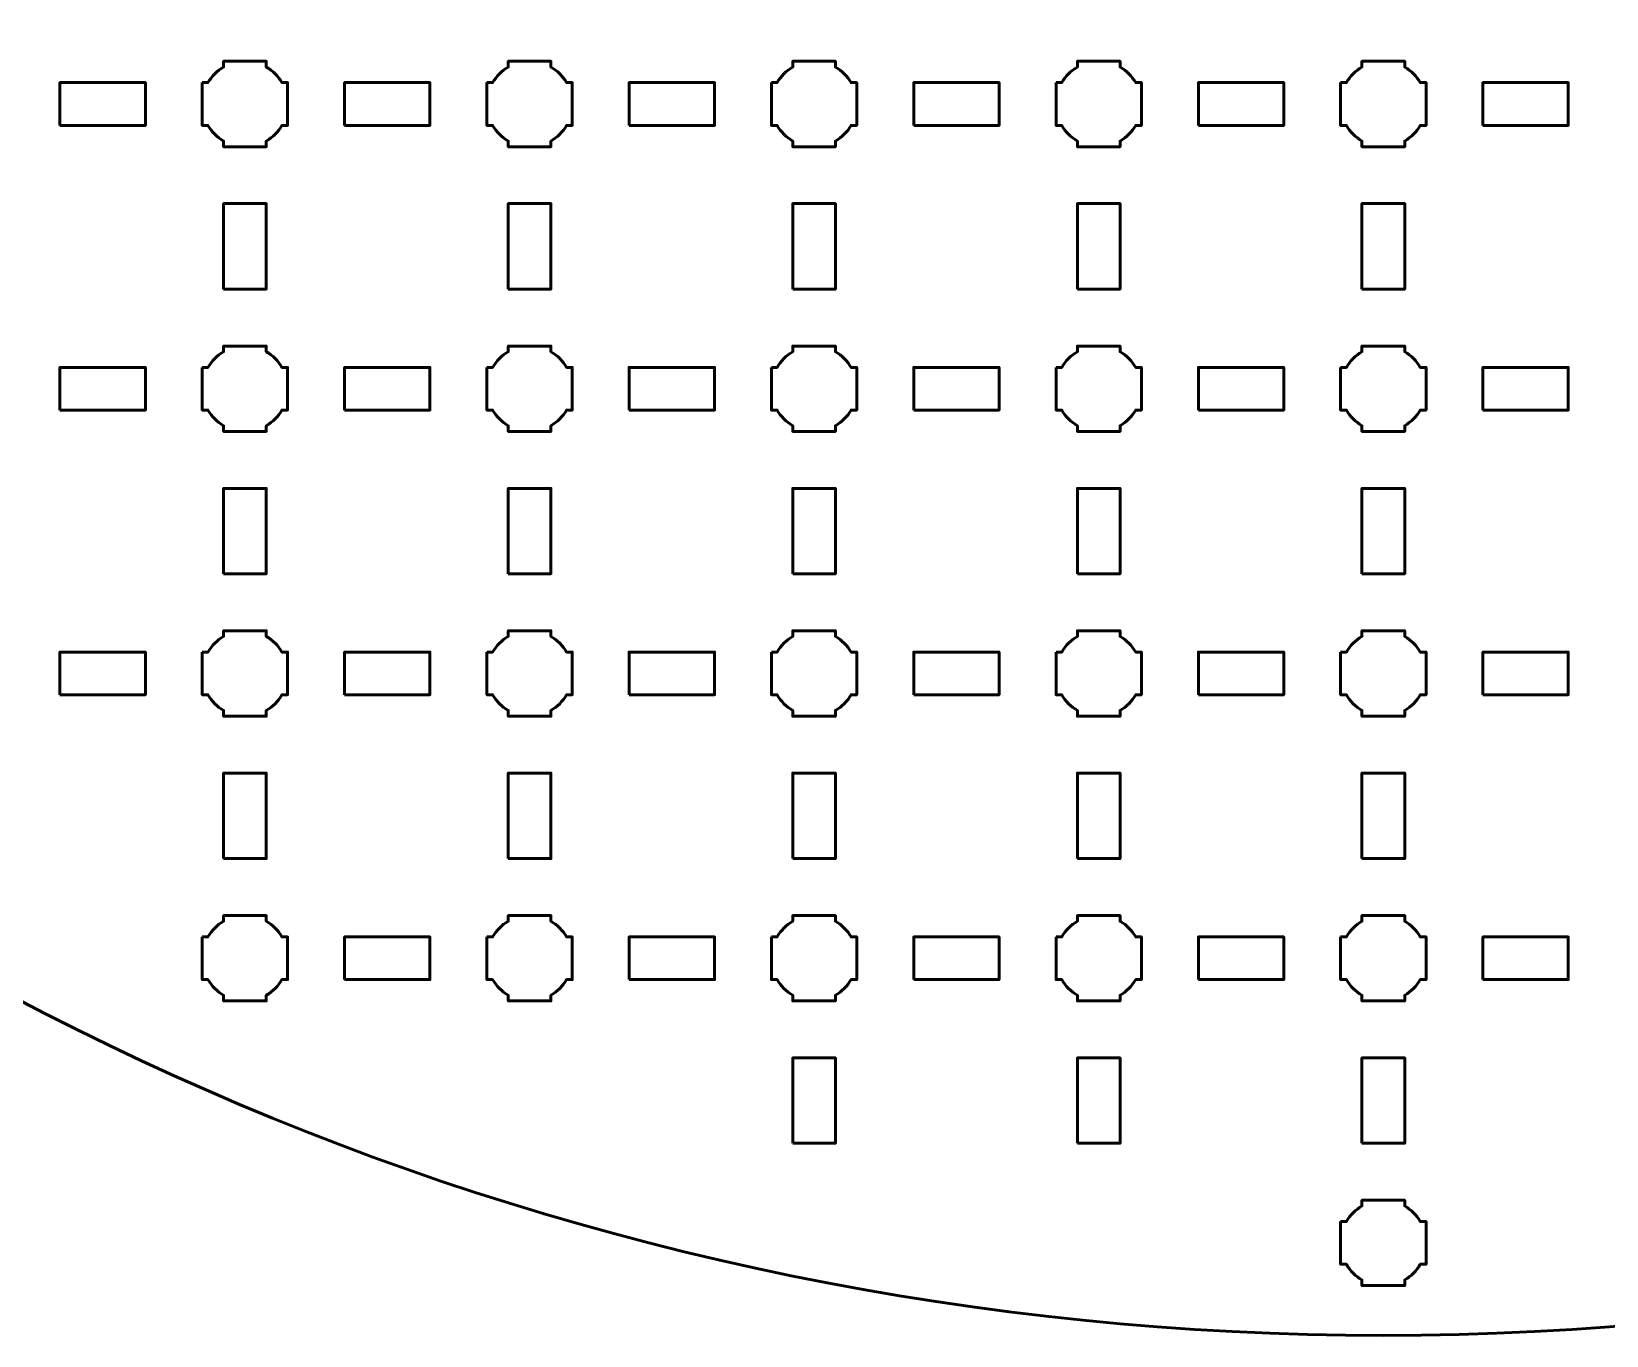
# Model space of a CAD drawing. Header units: centimetres. Extents: x -31.1 to 10.1, y -35.5 to 5.8.
# Drawn here: x -20 to -8.93, y -35.5 to -26.34 of the extents above; entities that cross this region are included whole.
import ezdxf

# ---------------------------------------------------------------- set-up
doc = ezdxf.new("R2010")
doc.units = ezdxf.units.CM
doc.header["$MEASUREMENT"] = 0
doc.layers.add('Layer 1', color=7, linetype='Continuous')

msp = doc.modelspace()

# ---------------------------------------------------------------- linework, layer by layer
at = {"layer": 'Layer 1', "lineweight": 53}
for points in [[(-19.8, -27), (-19.2, -27), (-19.2, -26.7), (-19.8, -26.7), (-19.8, -27)], [(-17.8, -27), (-17.2, -27), (-17.2, -26.7), (-17.8, -26.7), (-17.8, -27)], [(-15.8, -27), (-15.2, -27), (-15.2, -26.7), (-15.8, -26.7), (-15.8, -27)], [(-13.8, -27), (-13.2, -27), (-13.2, -26.7), (-13.8, -26.7), (-13.8, -27)], [(-11.8, -27), (-11.2, -27), (-11.2, -26.7), (-11.8, -26.7), (-11.8, -27)], [(-9.8, -27), (-9.2, -27), (-9.2, -26.7), (-9.8, -26.7), (-9.8, -27)], [(-18.65, -28.15), (-18.35, -28.15), (-18.35, -27.55), (-18.65, -27.55), (-18.65, -28.15)], [(-16.65, -28.15), (-16.35, -28.15), (-16.35, -27.55), (-16.65, -27.55), (-16.65, -28.15)], [(-14.65, -28.15), (-14.35, -28.15), (-14.35, -27.55), (-14.65, -27.55), (-14.65, -28.15)], [(-12.65, -28.15), (-12.35, -28.15), (-12.35, -27.55), (-12.65, -27.55), (-12.65, -28.15)], [(-10.65, -28.15), (-10.35, -28.15), (-10.35, -27.55), (-10.65, -27.55), (-10.65, -28.15)], [(-19.8, -29), (-19.2, -29), (-19.2, -28.7), (-19.8, -28.7), (-19.8, -29)], [(-17.8, -29), (-17.2, -29), (-17.2, -28.7), (-17.8, -28.7), (-17.8, -29)], [(-15.8, -29), (-15.2, -29), (-15.2, -28.7), (-15.8, -28.7), (-15.8, -29)], [(-13.8, -29), (-13.2, -29), (-13.2, -28.7), (-13.8, -28.7), (-13.8, -29)], [(-11.8, -29), (-11.2, -29), (-11.2, -28.7), (-11.8, -28.7), (-11.8, -29)], [(-9.8, -29), (-9.2, -29), (-9.2, -28.7), (-9.8, -28.7), (-9.8, -29)], [(-18.65, -30.15), (-18.35, -30.15), (-18.35, -29.55), (-18.65, -29.55), (-18.65, -30.15)], [(-16.65, -30.15), (-16.35, -30.15), (-16.35, -29.55), (-16.65, -29.55), (-16.65, -30.15)], [(-14.65, -30.15), (-14.35, -30.15), (-14.35, -29.55), (-14.65, -29.55), (-14.65, -30.15)], [(-12.65, -30.15), (-12.35, -30.15), (-12.35, -29.55), (-12.65, -29.55), (-12.65, -30.15)], [(-10.65, -30.15), (-10.35, -30.15), (-10.35, -29.55), (-10.65, -29.55), (-10.65, -30.15)], [(-19.8, -31), (-19.2, -31), (-19.2, -30.7), (-19.8, -30.7), (-19.8, -31)], [(-17.8, -31), (-17.2, -31), (-17.2, -30.7), (-17.8, -30.7), (-17.8, -31)], [(-15.8, -31), (-15.2, -31), (-15.2, -30.7), (-15.8, -30.7), (-15.8, -31)], [(-13.8, -31), (-13.2, -31), (-13.2, -30.7), (-13.8, -30.7), (-13.8, -31)], [(-11.8, -31), (-11.2, -31), (-11.2, -30.7), (-11.8, -30.7), (-11.8, -31)], [(-9.8, -31), (-9.2, -31), (-9.2, -30.7), (-9.8, -30.7), (-9.8, -31)], [(-18.65, -32.15), (-18.35, -32.15), (-18.35, -31.55), (-18.65, -31.55), (-18.65, -32.15)], [(-16.65, -32.15), (-16.35, -32.15), (-16.35, -31.55), (-16.65, -31.55), (-16.65, -32.15)], [(-14.65, -32.15), (-14.35, -32.15), (-14.35, -31.55), (-14.65, -31.55), (-14.65, -32.15)], [(-12.65, -32.15), (-12.35, -32.15), (-12.35, -31.55), (-12.65, -31.55), (-12.65, -32.15)], [(-10.65, -32.15), (-10.35, -32.15), (-10.35, -31.55), (-10.65, -31.55), (-10.65, -32.15)], [(-17.8, -33), (-17.2, -33), (-17.2, -32.7), (-17.8, -32.7), (-17.8, -33)], [(-15.8, -33), (-15.2, -33), (-15.2, -32.7), (-15.8, -32.7), (-15.8, -33)], [(-13.8, -33), (-13.2, -33), (-13.2, -32.7), (-13.8, -32.7), (-13.8, -33)], [(-11.8, -33), (-11.2, -33), (-11.2, -32.7), (-11.8, -32.7), (-11.8, -33)], [(-9.8, -33), (-9.2, -33), (-9.2, -32.7), (-9.8, -32.7), (-9.8, -33)], [(-14.65, -34.15), (-14.35, -34.15), (-14.35, -33.55), (-14.65, -33.55), (-14.65, -34.15)], [(-12.65, -34.15), (-12.35, -34.15), (-12.35, -33.55), (-12.65, -33.55), (-12.65, -34.15)], [(-10.65, -34.15), (-10.35, -34.15), (-10.35, -33.55), (-10.65, -33.55), (-10.65, -34.15)]]:
    msp.add_lwpolyline(points, close=True, dxfattribs=at)
at = {"layer": 'Layer 1', "color": 250, "lineweight": 53}
msp.add_ellipse((-10.5, -14.85), major_axis=(0, 20.65), ratio=1, dxfattribs=at)
at = {"layer": 'Layer 1', "lineweight": 53}
for points in [[(-18.8, -26.7), (-18.8, -26.7), (-18.75985, -26.7), (-18.75985, -26.7), (-18.75985, -26.7), (-18.7335, -26.65447), (-18.69553, -26.6165), (-18.65, -26.59015), (-18.65, -26.59015), (-18.65, -26.59015), (-18.65, -26.55), (-18.65, -26.55), (-18.65, -26.55), (-18.65, -26.55), (-18.5, -26.55), (-18.5, -26.55), (-18.5, -26.55), (-18.5, -26.55), (-18.35, -26.55), (-18.35, -26.55), (-18.35, -26.55), (-18.35, -26.55), (-18.35, -26.59015), (-18.35, -26.59015), (-18.35, -26.59015), (-18.30447, -26.6165), (-18.2665, -26.65447), (-18.24015, -26.7), (-18.24015, -26.7), (-18.24015, -26.7), (-18.2, -26.7), (-18.2, -26.7), (-18.2, -26.7), (-18.2, -26.7), (-18.2, -26.85), (-18.2, -26.85), (-18.2, -26.85), (-18.2, -26.85), (-18.2, -27), (-18.2, -27), (-18.2, -27), (-18.2, -27), (-18.24015, -27), (-18.24015, -27), (-18.24015, -27), (-18.2665, -27.04553), (-18.30447, -27.0835), (-18.35, -27.10985), (-18.35, -27.10985), (-18.35, -27.10985), (-18.35, -27.15), (-18.35, -27.15), (-18.35, -27.15), (-18.35, -27.15), (-18.5, -27.15), (-18.5, -27.15), (-18.5, -27.15), (-18.5, -27.15), (-18.65, -27.15), (-18.65, -27.15), (-18.65, -27.15), (-18.65, -27.15), (-18.65, -27.10985), (-18.65, -27.10985), (-18.65, -27.10985), (-18.69553, -27.0835), (-18.7335, -27.04553), (-18.75985, -27), (-18.75985, -27), (-18.75985, -27), (-18.8, -27), (-18.8, -27), (-18.8, -27), (-18.8, -27), (-18.8, -26.85), (-18.8, -26.85), (-18.8, -26.85), (-18.8, -26.85), (-18.8, -26.7), (-18.8, -26.7)], [(-16.8, -26.7), (-16.8, -26.7), (-16.75985, -26.7), (-16.75985, -26.7), (-16.75985, -26.7), (-16.7335, -26.65447), (-16.69553, -26.6165), (-16.65, -26.59015), (-16.65, -26.59015), (-16.65, -26.59015), (-16.65, -26.55), (-16.65, -26.55), (-16.65, -26.55), (-16.65, -26.55), (-16.5, -26.55), (-16.5, -26.55), (-16.5, -26.55), (-16.5, -26.55), (-16.35, -26.55), (-16.35, -26.55), (-16.35, -26.55), (-16.35, -26.55), (-16.35, -26.59015), (-16.35, -26.59015), (-16.35, -26.59015), (-16.30447, -26.6165), (-16.2665, -26.65447), (-16.24015, -26.7), (-16.24015, -26.7), (-16.24015, -26.7), (-16.2, -26.7), (-16.2, -26.7), (-16.2, -26.7), (-16.2, -26.7), (-16.2, -26.85), (-16.2, -26.85), (-16.2, -26.85), (-16.2, -26.85), (-16.2, -27), (-16.2, -27), (-16.2, -27), (-16.2, -27), (-16.24015, -27), (-16.24015, -27), (-16.24015, -27), (-16.2665, -27.04553), (-16.30447, -27.0835), (-16.35, -27.10985), (-16.35, -27.10985), (-16.35, -27.10985), (-16.35, -27.15), (-16.35, -27.15), (-16.35, -27.15), (-16.35, -27.15), (-16.5, -27.15), (-16.5, -27.15), (-16.5, -27.15), (-16.5, -27.15), (-16.65, -27.15), (-16.65, -27.15), (-16.65, -27.15), (-16.65, -27.15), (-16.65, -27.10985), (-16.65, -27.10985), (-16.65, -27.10985), (-16.69553, -27.0835), (-16.7335, -27.04553), (-16.75985, -27), (-16.75985, -27), (-16.75985, -27), (-16.8, -27), (-16.8, -27), (-16.8, -27), (-16.8, -27), (-16.8, -26.85), (-16.8, -26.85), (-16.8, -26.85), (-16.8, -26.85), (-16.8, -26.7), (-16.8, -26.7)], [(-14.8, -26.7), (-14.8, -26.7), (-14.75985, -26.7), (-14.75985, -26.7), (-14.75985, -26.7), (-14.7335, -26.65447), (-14.69553, -26.6165), (-14.65, -26.59015), (-14.65, -26.59015), (-14.65, -26.59015), (-14.65, -26.55), (-14.65, -26.55), (-14.65, -26.55), (-14.65, -26.55), (-14.5, -26.55), (-14.5, -26.55), (-14.5, -26.55), (-14.5, -26.55), (-14.35, -26.55), (-14.35, -26.55), (-14.35, -26.55), (-14.35, -26.55), (-14.35, -26.59015), (-14.35, -26.59015), (-14.35, -26.59015), (-14.30447, -26.6165), (-14.2665, -26.65447), (-14.24015, -26.7), (-14.24015, -26.7), (-14.24015, -26.7), (-14.2, -26.7), (-14.2, -26.7), (-14.2, -26.7), (-14.2, -26.7), (-14.2, -26.85), (-14.2, -26.85), (-14.2, -26.85), (-14.2, -26.85), (-14.2, -27), (-14.2, -27), (-14.2, -27), (-14.2, -27), (-14.24015, -27), (-14.24015, -27), (-14.24015, -27), (-14.2665, -27.04553), (-14.30447, -27.0835), (-14.35, -27.10985), (-14.35, -27.10985), (-14.35, -27.10985), (-14.35, -27.15), (-14.35, -27.15), (-14.35, -27.15), (-14.35, -27.15), (-14.5, -27.15), (-14.5, -27.15), (-14.5, -27.15), (-14.5, -27.15), (-14.65, -27.15), (-14.65, -27.15), (-14.65, -27.15), (-14.65, -27.15), (-14.65, -27.10985), (-14.65, -27.10985), (-14.65, -27.10985), (-14.69553, -27.0835), (-14.7335, -27.04553), (-14.75985, -27), (-14.75985, -27), (-14.75985, -27), (-14.8, -27), (-14.8, -27), (-14.8, -27), (-14.8, -27), (-14.8, -26.85), (-14.8, -26.85), (-14.8, -26.85), (-14.8, -26.85), (-14.8, -26.7), (-14.8, -26.7)], [(-12.8, -26.7), (-12.8, -26.7), (-12.75985, -26.7), (-12.75985, -26.7), (-12.75985, -26.7), (-12.7335, -26.65447), (-12.69553, -26.6165), (-12.65, -26.59015), (-12.65, -26.59015), (-12.65, -26.59015), (-12.65, -26.55), (-12.65, -26.55), (-12.65, -26.55), (-12.65, -26.55), (-12.5, -26.55), (-12.5, -26.55), (-12.5, -26.55), (-12.5, -26.55), (-12.35, -26.55), (-12.35, -26.55), (-12.35, -26.55), (-12.35, -26.55), (-12.35, -26.59015), (-12.35, -26.59015), (-12.35, -26.59015), (-12.30447, -26.6165), (-12.2665, -26.65447), (-12.24015, -26.7), (-12.24015, -26.7), (-12.24015, -26.7), (-12.2, -26.7), (-12.2, -26.7), (-12.2, -26.7), (-12.2, -26.7), (-12.2, -26.85), (-12.2, -26.85), (-12.2, -26.85), (-12.2, -26.85), (-12.2, -27), (-12.2, -27), (-12.2, -27), (-12.2, -27), (-12.24015, -27), (-12.24015, -27), (-12.24015, -27), (-12.2665, -27.04553), (-12.30447, -27.0835), (-12.35, -27.10985), (-12.35, -27.10985), (-12.35, -27.10985), (-12.35, -27.15), (-12.35, -27.15), (-12.35, -27.15), (-12.35, -27.15), (-12.5, -27.15), (-12.5, -27.15), (-12.5, -27.15), (-12.5, -27.15), (-12.65, -27.15), (-12.65, -27.15), (-12.65, -27.15), (-12.65, -27.15), (-12.65, -27.10985), (-12.65, -27.10985), (-12.65, -27.10985), (-12.69553, -27.0835), (-12.7335, -27.04553), (-12.75985, -27), (-12.75985, -27), (-12.75985, -27), (-12.8, -27), (-12.8, -27), (-12.8, -27), (-12.8, -27), (-12.8, -26.85), (-12.8, -26.85), (-12.8, -26.85), (-12.8, -26.85), (-12.8, -26.7), (-12.8, -26.7)], [(-10.8, -26.7), (-10.8, -26.7), (-10.75985, -26.7), (-10.75985, -26.7), (-10.75985, -26.7), (-10.7335, -26.65447), (-10.69553, -26.6165), (-10.65, -26.59015), (-10.65, -26.59015), (-10.65, -26.59015), (-10.65, -26.55), (-10.65, -26.55), (-10.65, -26.55), (-10.65, -26.55), (-10.5, -26.55), (-10.5, -26.55), (-10.5, -26.55), (-10.5, -26.55), (-10.35, -26.55), (-10.35, -26.55), (-10.35, -26.55), (-10.35, -26.55), (-10.35, -26.59015), (-10.35, -26.59015), (-10.35, -26.59015), (-10.30447, -26.6165), (-10.2665, -26.65447), (-10.24015, -26.7), (-10.24015, -26.7), (-10.24015, -26.7), (-10.2, -26.7), (-10.2, -26.7), (-10.2, -26.7), (-10.2, -26.7), (-10.2, -26.85), (-10.2, -26.85), (-10.2, -26.85), (-10.2, -26.85), (-10.2, -27), (-10.2, -27), (-10.2, -27), (-10.2, -27), (-10.24015, -27), (-10.24015, -27), (-10.24015, -27), (-10.2665, -27.04553), (-10.30447, -27.0835), (-10.35, -27.10985), (-10.35, -27.10985), (-10.35, -27.10985), (-10.35, -27.15), (-10.35, -27.15), (-10.35, -27.15), (-10.35, -27.15), (-10.5, -27.15), (-10.5, -27.15), (-10.5, -27.15), (-10.5, -27.15), (-10.65, -27.15), (-10.65, -27.15), (-10.65, -27.15), (-10.65, -27.15), (-10.65, -27.10985), (-10.65, -27.10985), (-10.65, -27.10985), (-10.69553, -27.0835), (-10.7335, -27.04553), (-10.75985, -27), (-10.75985, -27), (-10.75985, -27), (-10.8, -27), (-10.8, -27), (-10.8, -27), (-10.8, -27), (-10.8, -26.85), (-10.8, -26.85), (-10.8, -26.85), (-10.8, -26.85), (-10.8, -26.7), (-10.8, -26.7)], [(-18.8, -28.7), (-18.8, -28.7), (-18.75985, -28.7), (-18.75985, -28.7), (-18.75985, -28.7), (-18.7335, -28.65447), (-18.69553, -28.6165), (-18.65, -28.59015), (-18.65, -28.59015), (-18.65, -28.59015), (-18.65, -28.55), (-18.65, -28.55), (-18.65, -28.55), (-18.65, -28.55), (-18.5, -28.55), (-18.5, -28.55), (-18.5, -28.55), (-18.5, -28.55), (-18.35, -28.55), (-18.35, -28.55), (-18.35, -28.55), (-18.35, -28.55), (-18.35, -28.59015), (-18.35, -28.59015), (-18.35, -28.59015), (-18.30447, -28.6165), (-18.2665, -28.65447), (-18.24015, -28.7), (-18.24015, -28.7), (-18.24015, -28.7), (-18.2, -28.7), (-18.2, -28.7), (-18.2, -28.7), (-18.2, -28.7), (-18.2, -28.85), (-18.2, -28.85), (-18.2, -28.85), (-18.2, -28.85), (-18.2, -29), (-18.2, -29), (-18.2, -29), (-18.2, -29), (-18.24015, -29), (-18.24015, -29), (-18.24015, -29), (-18.2665, -29.04553), (-18.30447, -29.0835), (-18.35, -29.10985), (-18.35, -29.10985), (-18.35, -29.10985), (-18.35, -29.15), (-18.35, -29.15), (-18.35, -29.15), (-18.35, -29.15), (-18.5, -29.15), (-18.5, -29.15), (-18.5, -29.15), (-18.5, -29.15), (-18.65, -29.15), (-18.65, -29.15), (-18.65, -29.15), (-18.65, -29.15), (-18.65, -29.10985), (-18.65, -29.10985), (-18.65, -29.10985), (-18.69553, -29.0835), (-18.7335, -29.04553), (-18.75985, -29), (-18.75985, -29), (-18.75985, -29), (-18.8, -29), (-18.8, -29), (-18.8, -29), (-18.8, -29), (-18.8, -28.85), (-18.8, -28.85), (-18.8, -28.85), (-18.8, -28.85), (-18.8, -28.7), (-18.8, -28.7)], [(-16.8, -28.7), (-16.8, -28.7), (-16.75985, -28.7), (-16.75985, -28.7), (-16.75985, -28.7), (-16.7335, -28.65447), (-16.69553, -28.6165), (-16.65, -28.59015), (-16.65, -28.59015), (-16.65, -28.59015), (-16.65, -28.55), (-16.65, -28.55), (-16.65, -28.55), (-16.65, -28.55), (-16.5, -28.55), (-16.5, -28.55), (-16.5, -28.55), (-16.5, -28.55), (-16.35, -28.55), (-16.35, -28.55), (-16.35, -28.55), (-16.35, -28.55), (-16.35, -28.59015), (-16.35, -28.59015), (-16.35, -28.59015), (-16.30447, -28.6165), (-16.2665, -28.65447), (-16.24015, -28.7), (-16.24015, -28.7), (-16.24015, -28.7), (-16.2, -28.7), (-16.2, -28.7), (-16.2, -28.7), (-16.2, -28.7), (-16.2, -28.85), (-16.2, -28.85), (-16.2, -28.85), (-16.2, -28.85), (-16.2, -29), (-16.2, -29), (-16.2, -29), (-16.2, -29), (-16.24015, -29), (-16.24015, -29), (-16.24015, -29), (-16.2665, -29.04553), (-16.30447, -29.0835), (-16.35, -29.10985), (-16.35, -29.10985), (-16.35, -29.10985), (-16.35, -29.15), (-16.35, -29.15), (-16.35, -29.15), (-16.35, -29.15), (-16.5, -29.15), (-16.5, -29.15), (-16.5, -29.15), (-16.5, -29.15), (-16.65, -29.15), (-16.65, -29.15), (-16.65, -29.15), (-16.65, -29.15), (-16.65, -29.10985), (-16.65, -29.10985), (-16.65, -29.10985), (-16.69553, -29.0835), (-16.7335, -29.04553), (-16.75985, -29), (-16.75985, -29), (-16.75985, -29), (-16.8, -29), (-16.8, -29), (-16.8, -29), (-16.8, -29), (-16.8, -28.85), (-16.8, -28.85), (-16.8, -28.85), (-16.8, -28.85), (-16.8, -28.7), (-16.8, -28.7)], [(-14.8, -28.7), (-14.8, -28.7), (-14.75985, -28.7), (-14.75985, -28.7), (-14.75985, -28.7), (-14.7335, -28.65447), (-14.69553, -28.6165), (-14.65, -28.59015), (-14.65, -28.59015), (-14.65, -28.59015), (-14.65, -28.55), (-14.65, -28.55), (-14.65, -28.55), (-14.65, -28.55), (-14.5, -28.55), (-14.5, -28.55), (-14.5, -28.55), (-14.5, -28.55), (-14.35, -28.55), (-14.35, -28.55), (-14.35, -28.55), (-14.35, -28.55), (-14.35, -28.59015), (-14.35, -28.59015), (-14.35, -28.59015), (-14.30447, -28.6165), (-14.2665, -28.65447), (-14.24015, -28.7), (-14.24015, -28.7), (-14.24015, -28.7), (-14.2, -28.7), (-14.2, -28.7), (-14.2, -28.7), (-14.2, -28.7), (-14.2, -28.85), (-14.2, -28.85), (-14.2, -28.85), (-14.2, -28.85), (-14.2, -29), (-14.2, -29), (-14.2, -29), (-14.2, -29), (-14.24015, -29), (-14.24015, -29), (-14.24015, -29), (-14.2665, -29.04553), (-14.30447, -29.0835), (-14.35, -29.10985), (-14.35, -29.10985), (-14.35, -29.10985), (-14.35, -29.15), (-14.35, -29.15), (-14.35, -29.15), (-14.35, -29.15), (-14.5, -29.15), (-14.5, -29.15), (-14.5, -29.15), (-14.5, -29.15), (-14.65, -29.15), (-14.65, -29.15), (-14.65, -29.15), (-14.65, -29.15), (-14.65, -29.10985), (-14.65, -29.10985), (-14.65, -29.10985), (-14.69553, -29.0835), (-14.7335, -29.04553), (-14.75985, -29), (-14.75985, -29), (-14.75985, -29), (-14.8, -29), (-14.8, -29), (-14.8, -29), (-14.8, -29), (-14.8, -28.85), (-14.8, -28.85), (-14.8, -28.85), (-14.8, -28.85), (-14.8, -28.7), (-14.8, -28.7)], [(-12.8, -28.7), (-12.8, -28.7), (-12.75985, -28.7), (-12.75985, -28.7), (-12.75985, -28.7), (-12.7335, -28.65447), (-12.69553, -28.6165), (-12.65, -28.59015), (-12.65, -28.59015), (-12.65, -28.59015), (-12.65, -28.55), (-12.65, -28.55), (-12.65, -28.55), (-12.65, -28.55), (-12.5, -28.55), (-12.5, -28.55), (-12.5, -28.55), (-12.5, -28.55), (-12.35, -28.55), (-12.35, -28.55), (-12.35, -28.55), (-12.35, -28.55), (-12.35, -28.59015), (-12.35, -28.59015), (-12.35, -28.59015), (-12.30447, -28.6165), (-12.2665, -28.65447), (-12.24015, -28.7), (-12.24015, -28.7), (-12.24015, -28.7), (-12.2, -28.7), (-12.2, -28.7), (-12.2, -28.7), (-12.2, -28.7), (-12.2, -28.85), (-12.2, -28.85), (-12.2, -28.85), (-12.2, -28.85), (-12.2, -29), (-12.2, -29), (-12.2, -29), (-12.2, -29), (-12.24015, -29), (-12.24015, -29), (-12.24015, -29), (-12.2665, -29.04553), (-12.30447, -29.0835), (-12.35, -29.10985), (-12.35, -29.10985), (-12.35, -29.10985), (-12.35, -29.15), (-12.35, -29.15), (-12.35, -29.15), (-12.35, -29.15), (-12.5, -29.15), (-12.5, -29.15), (-12.5, -29.15), (-12.5, -29.15), (-12.65, -29.15), (-12.65, -29.15), (-12.65, -29.15), (-12.65, -29.15), (-12.65, -29.10985), (-12.65, -29.10985), (-12.65, -29.10985), (-12.69553, -29.0835), (-12.7335, -29.04553), (-12.75985, -29), (-12.75985, -29), (-12.75985, -29), (-12.8, -29), (-12.8, -29), (-12.8, -29), (-12.8, -29), (-12.8, -28.85), (-12.8, -28.85), (-12.8, -28.85), (-12.8, -28.85), (-12.8, -28.7), (-12.8, -28.7)], [(-10.8, -28.7), (-10.8, -28.7), (-10.75985, -28.7), (-10.75985, -28.7), (-10.75985, -28.7), (-10.7335, -28.65447), (-10.69553, -28.6165), (-10.65, -28.59015), (-10.65, -28.59015), (-10.65, -28.59015), (-10.65, -28.55), (-10.65, -28.55), (-10.65, -28.55), (-10.65, -28.55), (-10.5, -28.55), (-10.5, -28.55), (-10.5, -28.55), (-10.5, -28.55), (-10.35, -28.55), (-10.35, -28.55), (-10.35, -28.55), (-10.35, -28.55), (-10.35, -28.59015), (-10.35, -28.59015), (-10.35, -28.59015), (-10.30447, -28.6165), (-10.2665, -28.65447), (-10.24015, -28.7), (-10.24015, -28.7), (-10.24015, -28.7), (-10.2, -28.7), (-10.2, -28.7), (-10.2, -28.7), (-10.2, -28.7), (-10.2, -28.85), (-10.2, -28.85), (-10.2, -28.85), (-10.2, -28.85), (-10.2, -29), (-10.2, -29), (-10.2, -29), (-10.2, -29), (-10.24015, -29), (-10.24015, -29), (-10.24015, -29), (-10.2665, -29.04553), (-10.30447, -29.0835), (-10.35, -29.10985), (-10.35, -29.10985), (-10.35, -29.10985), (-10.35, -29.15), (-10.35, -29.15), (-10.35, -29.15), (-10.35, -29.15), (-10.5, -29.15), (-10.5, -29.15), (-10.5, -29.15), (-10.5, -29.15), (-10.65, -29.15), (-10.65, -29.15), (-10.65, -29.15), (-10.65, -29.15), (-10.65, -29.10985), (-10.65, -29.10985), (-10.65, -29.10985), (-10.69553, -29.0835), (-10.7335, -29.04553), (-10.75985, -29), (-10.75985, -29), (-10.75985, -29), (-10.8, -29), (-10.8, -29), (-10.8, -29), (-10.8, -29), (-10.8, -28.85), (-10.8, -28.85), (-10.8, -28.85), (-10.8, -28.85), (-10.8, -28.7), (-10.8, -28.7)], [(-18.8, -30.7), (-18.8, -30.7), (-18.75985, -30.7), (-18.75985, -30.7), (-18.75985, -30.7), (-18.7335, -30.65447), (-18.69553, -30.6165), (-18.65, -30.59015), (-18.65, -30.59015), (-18.65, -30.59015), (-18.65, -30.55), (-18.65, -30.55), (-18.65, -30.55), (-18.65, -30.55), (-18.5, -30.55), (-18.5, -30.55), (-18.5, -30.55), (-18.5, -30.55), (-18.35, -30.55), (-18.35, -30.55), (-18.35, -30.55), (-18.35, -30.55), (-18.35, -30.59015), (-18.35, -30.59015), (-18.35, -30.59015), (-18.30447, -30.6165), (-18.2665, -30.65447), (-18.24015, -30.7), (-18.24015, -30.7), (-18.24015, -30.7), (-18.2, -30.7), (-18.2, -30.7), (-18.2, -30.7), (-18.2, -30.7), (-18.2, -30.85), (-18.2, -30.85), (-18.2, -30.85), (-18.2, -30.85), (-18.2, -31), (-18.2, -31), (-18.2, -31), (-18.2, -31), (-18.24015, -31), (-18.24015, -31), (-18.24015, -31), (-18.2665, -31.04553), (-18.30447, -31.0835), (-18.35, -31.10985), (-18.35, -31.10985), (-18.35, -31.10985), (-18.35, -31.15), (-18.35, -31.15), (-18.35, -31.15), (-18.35, -31.15), (-18.5, -31.15), (-18.5, -31.15), (-18.5, -31.15), (-18.5, -31.15), (-18.65, -31.15), (-18.65, -31.15), (-18.65, -31.15), (-18.65, -31.15), (-18.65, -31.10985), (-18.65, -31.10985), (-18.65, -31.10985), (-18.69553, -31.0835), (-18.7335, -31.04553), (-18.75985, -31), (-18.75985, -31), (-18.75985, -31), (-18.8, -31), (-18.8, -31), (-18.8, -31), (-18.8, -31), (-18.8, -30.85), (-18.8, -30.85), (-18.8, -30.85), (-18.8, -30.85), (-18.8, -30.7), (-18.8, -30.7)], [(-16.8, -30.7), (-16.8, -30.7), (-16.75985, -30.7), (-16.75985, -30.7), (-16.75985, -30.7), (-16.7335, -30.65447), (-16.69553, -30.6165), (-16.65, -30.59015), (-16.65, -30.59015), (-16.65, -30.59015), (-16.65, -30.55), (-16.65, -30.55), (-16.65, -30.55), (-16.65, -30.55), (-16.5, -30.55), (-16.5, -30.55), (-16.5, -30.55), (-16.5, -30.55), (-16.35, -30.55), (-16.35, -30.55), (-16.35, -30.55), (-16.35, -30.55), (-16.35, -30.59015), (-16.35, -30.59015), (-16.35, -30.59015), (-16.30447, -30.6165), (-16.2665, -30.65447), (-16.24015, -30.7), (-16.24015, -30.7), (-16.24015, -30.7), (-16.2, -30.7), (-16.2, -30.7), (-16.2, -30.7), (-16.2, -30.7), (-16.2, -30.85), (-16.2, -30.85), (-16.2, -30.85), (-16.2, -30.85), (-16.2, -31), (-16.2, -31), (-16.2, -31), (-16.2, -31), (-16.24015, -31), (-16.24015, -31), (-16.24015, -31), (-16.2665, -31.04553), (-16.30447, -31.0835), (-16.35, -31.10985), (-16.35, -31.10985), (-16.35, -31.10985), (-16.35, -31.15), (-16.35, -31.15), (-16.35, -31.15), (-16.35, -31.15), (-16.5, -31.15), (-16.5, -31.15), (-16.5, -31.15), (-16.5, -31.15), (-16.65, -31.15), (-16.65, -31.15), (-16.65, -31.15), (-16.65, -31.15), (-16.65, -31.10985), (-16.65, -31.10985), (-16.65, -31.10985), (-16.69553, -31.0835), (-16.7335, -31.04553), (-16.75985, -31), (-16.75985, -31), (-16.75985, -31), (-16.8, -31), (-16.8, -31), (-16.8, -31), (-16.8, -31), (-16.8, -30.85), (-16.8, -30.85), (-16.8, -30.85), (-16.8, -30.85), (-16.8, -30.7), (-16.8, -30.7)], [(-14.8, -30.7), (-14.8, -30.7), (-14.75985, -30.7), (-14.75985, -30.7), (-14.75985, -30.7), (-14.7335, -30.65447), (-14.69553, -30.6165), (-14.65, -30.59015), (-14.65, -30.59015), (-14.65, -30.59015), (-14.65, -30.55), (-14.65, -30.55), (-14.65, -30.55), (-14.65, -30.55), (-14.5, -30.55), (-14.5, -30.55), (-14.5, -30.55), (-14.5, -30.55), (-14.35, -30.55), (-14.35, -30.55), (-14.35, -30.55), (-14.35, -30.55), (-14.35, -30.59015), (-14.35, -30.59015), (-14.35, -30.59015), (-14.30447, -30.6165), (-14.2665, -30.65447), (-14.24015, -30.7), (-14.24015, -30.7), (-14.24015, -30.7), (-14.2, -30.7), (-14.2, -30.7), (-14.2, -30.7), (-14.2, -30.7), (-14.2, -30.85), (-14.2, -30.85), (-14.2, -30.85), (-14.2, -30.85), (-14.2, -31), (-14.2, -31), (-14.2, -31), (-14.2, -31), (-14.24015, -31), (-14.24015, -31), (-14.24015, -31), (-14.2665, -31.04553), (-14.30447, -31.0835), (-14.35, -31.10985), (-14.35, -31.10985), (-14.35, -31.10985), (-14.35, -31.15), (-14.35, -31.15), (-14.35, -31.15), (-14.35, -31.15), (-14.5, -31.15), (-14.5, -31.15), (-14.5, -31.15), (-14.5, -31.15), (-14.65, -31.15), (-14.65, -31.15), (-14.65, -31.15), (-14.65, -31.15), (-14.65, -31.10985), (-14.65, -31.10985), (-14.65, -31.10985), (-14.69553, -31.0835), (-14.7335, -31.04553), (-14.75985, -31), (-14.75985, -31), (-14.75985, -31), (-14.8, -31), (-14.8, -31), (-14.8, -31), (-14.8, -31), (-14.8, -30.85), (-14.8, -30.85), (-14.8, -30.85), (-14.8, -30.85), (-14.8, -30.7), (-14.8, -30.7)], [(-12.8, -30.7), (-12.8, -30.7), (-12.75985, -30.7), (-12.75985, -30.7), (-12.75985, -30.7), (-12.7335, -30.65447), (-12.69553, -30.6165), (-12.65, -30.59015), (-12.65, -30.59015), (-12.65, -30.59015), (-12.65, -30.55), (-12.65, -30.55), (-12.65, -30.55), (-12.65, -30.55), (-12.5, -30.55), (-12.5, -30.55), (-12.5, -30.55), (-12.5, -30.55), (-12.35, -30.55), (-12.35, -30.55), (-12.35, -30.55), (-12.35, -30.55), (-12.35, -30.59015), (-12.35, -30.59015), (-12.35, -30.59015), (-12.30447, -30.6165), (-12.2665, -30.65447), (-12.24015, -30.7), (-12.24015, -30.7), (-12.24015, -30.7), (-12.2, -30.7), (-12.2, -30.7), (-12.2, -30.7), (-12.2, -30.7), (-12.2, -30.85), (-12.2, -30.85), (-12.2, -30.85), (-12.2, -30.85), (-12.2, -31), (-12.2, -31), (-12.2, -31), (-12.2, -31), (-12.24015, -31), (-12.24015, -31), (-12.24015, -31), (-12.2665, -31.04553), (-12.30447, -31.0835), (-12.35, -31.10985), (-12.35, -31.10985), (-12.35, -31.10985), (-12.35, -31.15), (-12.35, -31.15), (-12.35, -31.15), (-12.35, -31.15), (-12.5, -31.15), (-12.5, -31.15), (-12.5, -31.15), (-12.5, -31.15), (-12.65, -31.15), (-12.65, -31.15), (-12.65, -31.15), (-12.65, -31.15), (-12.65, -31.10985), (-12.65, -31.10985), (-12.65, -31.10985), (-12.69553, -31.0835), (-12.7335, -31.04553), (-12.75985, -31), (-12.75985, -31), (-12.75985, -31), (-12.8, -31), (-12.8, -31), (-12.8, -31), (-12.8, -31), (-12.8, -30.85), (-12.8, -30.85), (-12.8, -30.85), (-12.8, -30.85), (-12.8, -30.7), (-12.8, -30.7)], [(-10.8, -30.7), (-10.8, -30.7), (-10.75985, -30.7), (-10.75985, -30.7), (-10.75985, -30.7), (-10.7335, -30.65447), (-10.69553, -30.6165), (-10.65, -30.59015), (-10.65, -30.59015), (-10.65, -30.59015), (-10.65, -30.55), (-10.65, -30.55), (-10.65, -30.55), (-10.65, -30.55), (-10.5, -30.55), (-10.5, -30.55), (-10.5, -30.55), (-10.5, -30.55), (-10.35, -30.55), (-10.35, -30.55), (-10.35, -30.55), (-10.35, -30.55), (-10.35, -30.59015), (-10.35, -30.59015), (-10.35, -30.59015), (-10.30447, -30.6165), (-10.2665, -30.65447), (-10.24015, -30.7), (-10.24015, -30.7), (-10.24015, -30.7), (-10.2, -30.7), (-10.2, -30.7), (-10.2, -30.7), (-10.2, -30.7), (-10.2, -30.85), (-10.2, -30.85), (-10.2, -30.85), (-10.2, -30.85), (-10.2, -31), (-10.2, -31), (-10.2, -31), (-10.2, -31), (-10.24015, -31), (-10.24015, -31), (-10.24015, -31), (-10.2665, -31.04553), (-10.30447, -31.0835), (-10.35, -31.10985), (-10.35, -31.10985), (-10.35, -31.10985), (-10.35, -31.15), (-10.35, -31.15), (-10.35, -31.15), (-10.35, -31.15), (-10.5, -31.15), (-10.5, -31.15), (-10.5, -31.15), (-10.5, -31.15), (-10.65, -31.15), (-10.65, -31.15), (-10.65, -31.15), (-10.65, -31.15), (-10.65, -31.10985), (-10.65, -31.10985), (-10.65, -31.10985), (-10.69553, -31.0835), (-10.7335, -31.04553), (-10.75985, -31), (-10.75985, -31), (-10.75985, -31), (-10.8, -31), (-10.8, -31), (-10.8, -31), (-10.8, -31), (-10.8, -30.85), (-10.8, -30.85), (-10.8, -30.85), (-10.8, -30.85), (-10.8, -30.7), (-10.8, -30.7)], [(-18.8, -32.7), (-18.8, -32.7), (-18.75985, -32.7), (-18.75985, -32.7), (-18.75985, -32.7), (-18.7335, -32.65447), (-18.69553, -32.6165), (-18.65, -32.59015), (-18.65, -32.59015), (-18.65, -32.59015), (-18.65, -32.55), (-18.65, -32.55), (-18.65, -32.55), (-18.65, -32.55), (-18.5, -32.55), (-18.5, -32.55), (-18.5, -32.55), (-18.5, -32.55), (-18.35, -32.55), (-18.35, -32.55), (-18.35, -32.55), (-18.35, -32.55), (-18.35, -32.59015), (-18.35, -32.59015), (-18.35, -32.59015), (-18.30447, -32.6165), (-18.2665, -32.65447), (-18.24015, -32.7), (-18.24015, -32.7), (-18.24015, -32.7), (-18.2, -32.7), (-18.2, -32.7), (-18.2, -32.7), (-18.2, -32.7), (-18.2, -32.85), (-18.2, -32.85), (-18.2, -32.85), (-18.2, -32.85), (-18.2, -33), (-18.2, -33), (-18.2, -33), (-18.2, -33), (-18.24015, -33), (-18.24015, -33), (-18.24015, -33), (-18.2665, -33.04553), (-18.30447, -33.0835), (-18.35, -33.10985), (-18.35, -33.10985), (-18.35, -33.10985), (-18.35, -33.15), (-18.35, -33.15), (-18.35, -33.15), (-18.35, -33.15), (-18.5, -33.15), (-18.5, -33.15), (-18.5, -33.15), (-18.5, -33.15), (-18.65, -33.15), (-18.65, -33.15), (-18.65, -33.15), (-18.65, -33.15), (-18.65, -33.10985), (-18.65, -33.10985), (-18.65, -33.10985), (-18.69553, -33.0835), (-18.7335, -33.04553), (-18.75985, -33), (-18.75985, -33), (-18.75985, -33), (-18.8, -33), (-18.8, -33), (-18.8, -33), (-18.8, -33), (-18.8, -32.85), (-18.8, -32.85), (-18.8, -32.85), (-18.8, -32.85), (-18.8, -32.7), (-18.8, -32.7)], [(-16.8, -32.7), (-16.8, -32.7), (-16.75985, -32.7), (-16.75985, -32.7), (-16.75985, -32.7), (-16.7335, -32.65447), (-16.69553, -32.6165), (-16.65, -32.59015), (-16.65, -32.59015), (-16.65, -32.59015), (-16.65, -32.55), (-16.65, -32.55), (-16.65, -32.55), (-16.65, -32.55), (-16.5, -32.55), (-16.5, -32.55), (-16.5, -32.55), (-16.5, -32.55), (-16.35, -32.55), (-16.35, -32.55), (-16.35, -32.55), (-16.35, -32.55), (-16.35, -32.59015), (-16.35, -32.59015), (-16.35, -32.59015), (-16.30447, -32.6165), (-16.2665, -32.65447), (-16.24015, -32.7), (-16.24015, -32.7), (-16.24015, -32.7), (-16.2, -32.7), (-16.2, -32.7), (-16.2, -32.7), (-16.2, -32.7), (-16.2, -32.85), (-16.2, -32.85), (-16.2, -32.85), (-16.2, -32.85), (-16.2, -33), (-16.2, -33), (-16.2, -33), (-16.2, -33), (-16.24015, -33), (-16.24015, -33), (-16.24015, -33), (-16.2665, -33.04553), (-16.30447, -33.0835), (-16.35, -33.10985), (-16.35, -33.10985), (-16.35, -33.10985), (-16.35, -33.15), (-16.35, -33.15), (-16.35, -33.15), (-16.35, -33.15), (-16.5, -33.15), (-16.5, -33.15), (-16.5, -33.15), (-16.5, -33.15), (-16.65, -33.15), (-16.65, -33.15), (-16.65, -33.15), (-16.65, -33.15), (-16.65, -33.10985), (-16.65, -33.10985), (-16.65, -33.10985), (-16.69553, -33.0835), (-16.7335, -33.04553), (-16.75985, -33), (-16.75985, -33), (-16.75985, -33), (-16.8, -33), (-16.8, -33), (-16.8, -33), (-16.8, -33), (-16.8, -32.85), (-16.8, -32.85), (-16.8, -32.85), (-16.8, -32.85), (-16.8, -32.7), (-16.8, -32.7)], [(-14.8, -32.7), (-14.8, -32.7), (-14.75985, -32.7), (-14.75985, -32.7), (-14.75985, -32.7), (-14.7335, -32.65447), (-14.69553, -32.6165), (-14.65, -32.59015), (-14.65, -32.59015), (-14.65, -32.59015), (-14.65, -32.55), (-14.65, -32.55), (-14.65, -32.55), (-14.65, -32.55), (-14.5, -32.55), (-14.5, -32.55), (-14.5, -32.55), (-14.5, -32.55), (-14.35, -32.55), (-14.35, -32.55), (-14.35, -32.55), (-14.35, -32.55), (-14.35, -32.59015), (-14.35, -32.59015), (-14.35, -32.59015), (-14.30447, -32.6165), (-14.2665, -32.65447), (-14.24015, -32.7), (-14.24015, -32.7), (-14.24015, -32.7), (-14.2, -32.7), (-14.2, -32.7), (-14.2, -32.7), (-14.2, -32.7), (-14.2, -32.85), (-14.2, -32.85), (-14.2, -32.85), (-14.2, -32.85), (-14.2, -33), (-14.2, -33), (-14.2, -33), (-14.2, -33), (-14.24015, -33), (-14.24015, -33), (-14.24015, -33), (-14.2665, -33.04553), (-14.30447, -33.0835), (-14.35, -33.10985), (-14.35, -33.10985), (-14.35, -33.10985), (-14.35, -33.15), (-14.35, -33.15), (-14.35, -33.15), (-14.35, -33.15), (-14.5, -33.15), (-14.5, -33.15), (-14.5, -33.15), (-14.5, -33.15), (-14.65, -33.15), (-14.65, -33.15), (-14.65, -33.15), (-14.65, -33.15), (-14.65, -33.10985), (-14.65, -33.10985), (-14.65, -33.10985), (-14.69553, -33.0835), (-14.7335, -33.04553), (-14.75985, -33), (-14.75985, -33), (-14.75985, -33), (-14.8, -33), (-14.8, -33), (-14.8, -33), (-14.8, -33), (-14.8, -32.85), (-14.8, -32.85), (-14.8, -32.85), (-14.8, -32.85), (-14.8, -32.7), (-14.8, -32.7)], [(-12.8, -32.7), (-12.8, -32.7), (-12.75985, -32.7), (-12.75985, -32.7), (-12.75985, -32.7), (-12.7335, -32.65447), (-12.69553, -32.6165), (-12.65, -32.59015), (-12.65, -32.59015), (-12.65, -32.59015), (-12.65, -32.55), (-12.65, -32.55), (-12.65, -32.55), (-12.65, -32.55), (-12.5, -32.55), (-12.5, -32.55), (-12.5, -32.55), (-12.5, -32.55), (-12.35, -32.55), (-12.35, -32.55), (-12.35, -32.55), (-12.35, -32.55), (-12.35, -32.59015), (-12.35, -32.59015), (-12.35, -32.59015), (-12.30447, -32.6165), (-12.2665, -32.65447), (-12.24015, -32.7), (-12.24015, -32.7), (-12.24015, -32.7), (-12.2, -32.7), (-12.2, -32.7), (-12.2, -32.7), (-12.2, -32.7), (-12.2, -32.85), (-12.2, -32.85), (-12.2, -32.85), (-12.2, -32.85), (-12.2, -33), (-12.2, -33), (-12.2, -33), (-12.2, -33), (-12.24015, -33), (-12.24015, -33), (-12.24015, -33), (-12.2665, -33.04553), (-12.30447, -33.0835), (-12.35, -33.10985), (-12.35, -33.10985), (-12.35, -33.10985), (-12.35, -33.15), (-12.35, -33.15), (-12.35, -33.15), (-12.35, -33.15), (-12.5, -33.15), (-12.5, -33.15), (-12.5, -33.15), (-12.5, -33.15), (-12.65, -33.15), (-12.65, -33.15), (-12.65, -33.15), (-12.65, -33.15), (-12.65, -33.10985), (-12.65, -33.10985), (-12.65, -33.10985), (-12.69553, -33.0835), (-12.7335, -33.04553), (-12.75985, -33), (-12.75985, -33), (-12.75985, -33), (-12.8, -33), (-12.8, -33), (-12.8, -33), (-12.8, -33), (-12.8, -32.85), (-12.8, -32.85), (-12.8, -32.85), (-12.8, -32.85), (-12.8, -32.7), (-12.8, -32.7)], [(-10.8, -32.7), (-10.8, -32.7), (-10.75985, -32.7), (-10.75985, -32.7), (-10.75985, -32.7), (-10.7335, -32.65447), (-10.69553, -32.6165), (-10.65, -32.59015), (-10.65, -32.59015), (-10.65, -32.59015), (-10.65, -32.55), (-10.65, -32.55), (-10.65, -32.55), (-10.65, -32.55), (-10.5, -32.55), (-10.5, -32.55), (-10.5, -32.55), (-10.5, -32.55), (-10.35, -32.55), (-10.35, -32.55), (-10.35, -32.55), (-10.35, -32.55), (-10.35, -32.59015), (-10.35, -32.59015), (-10.35, -32.59015), (-10.30447, -32.6165), (-10.2665, -32.65447), (-10.24015, -32.7), (-10.24015, -32.7), (-10.24015, -32.7), (-10.2, -32.7), (-10.2, -32.7), (-10.2, -32.7), (-10.2, -32.7), (-10.2, -32.85), (-10.2, -32.85), (-10.2, -32.85), (-10.2, -32.85), (-10.2, -33), (-10.2, -33), (-10.2, -33), (-10.2, -33), (-10.24015, -33), (-10.24015, -33), (-10.24015, -33), (-10.2665, -33.04553), (-10.30447, -33.0835), (-10.35, -33.10985), (-10.35, -33.10985), (-10.35, -33.10985), (-10.35, -33.15), (-10.35, -33.15), (-10.35, -33.15), (-10.35, -33.15), (-10.5, -33.15), (-10.5, -33.15), (-10.5, -33.15), (-10.5, -33.15), (-10.65, -33.15), (-10.65, -33.15), (-10.65, -33.15), (-10.65, -33.15), (-10.65, -33.10985), (-10.65, -33.10985), (-10.65, -33.10985), (-10.69553, -33.0835), (-10.7335, -33.04553), (-10.75985, -33), (-10.75985, -33), (-10.75985, -33), (-10.8, -33), (-10.8, -33), (-10.8, -33), (-10.8, -33), (-10.8, -32.85), (-10.8, -32.85), (-10.8, -32.85), (-10.8, -32.85), (-10.8, -32.7), (-10.8, -32.7)], [(-10.8, -34.7), (-10.8, -34.7), (-10.75985, -34.7), (-10.75985, -34.7), (-10.75985, -34.7), (-10.7335, -34.65447), (-10.69553, -34.6165), (-10.65, -34.59015), (-10.65, -34.59015), (-10.65, -34.59015), (-10.65, -34.55), (-10.65, -34.55), (-10.65, -34.55), (-10.65, -34.55), (-10.5, -34.55), (-10.5, -34.55), (-10.5, -34.55), (-10.5, -34.55), (-10.35, -34.55), (-10.35, -34.55), (-10.35, -34.55), (-10.35, -34.55), (-10.35, -34.59015), (-10.35, -34.59015), (-10.35, -34.59015), (-10.30447, -34.6165), (-10.2665, -34.65447), (-10.24015, -34.7), (-10.24015, -34.7), (-10.24015, -34.7), (-10.2, -34.7), (-10.2, -34.7), (-10.2, -34.7), (-10.2, -34.7), (-10.2, -34.85), (-10.2, -34.85), (-10.2, -34.85), (-10.2, -34.85), (-10.2, -35), (-10.2, -35), (-10.2, -35), (-10.2, -35), (-10.24015, -35), (-10.24015, -35), (-10.24015, -35), (-10.2665, -35.04553), (-10.30447, -35.0835), (-10.35, -35.10985), (-10.35, -35.10985), (-10.35, -35.10985), (-10.35, -35.15), (-10.35, -35.15), (-10.35, -35.15), (-10.35, -35.15), (-10.5, -35.15), (-10.5, -35.15), (-10.5, -35.15), (-10.5, -35.15), (-10.65, -35.15), (-10.65, -35.15), (-10.65, -35.15), (-10.65, -35.15), (-10.65, -35.10985), (-10.65, -35.10985), (-10.65, -35.10985), (-10.69553, -35.0835), (-10.7335, -35.04553), (-10.75985, -35), (-10.75985, -35), (-10.75985, -35), (-10.8, -35), (-10.8, -35), (-10.8, -35), (-10.8, -35), (-10.8, -34.85), (-10.8, -34.85), (-10.8, -34.85), (-10.8, -34.85), (-10.8, -34.7), (-10.8, -34.7)]]:
    msp.add_open_spline(points, degree=3, knots=[0, 0, 0, 0, 0.05, 0.05, 0.05, 0.05, 0.1, 0.1, 0.1, 0.1, 0.15, 0.15, 0.15, 0.15, 0.2, 0.2, 0.2, 0.2, 0.25, 0.25, 0.25, 0.25, 0.3, 0.3, 0.3, 0.3, 0.35, 0.35, 0.35, 0.35, 0.4, 0.4, 0.4, 0.4, 0.45, 0.45, 0.45, 0.45, 0.5, 0.5, 0.5, 0.5, 0.55, 0.55, 0.55, 0.55, 0.6, 0.6, 0.6, 0.6, 0.65, 0.65, 0.65, 0.65, 0.7, 0.7, 0.7, 0.7, 0.75, 0.75, 0.75, 0.75, 0.8, 0.8, 0.8, 0.8, 0.85, 0.85, 0.85, 0.85, 0.9, 0.9, 0.9, 0.9, 0.95, 0.95, 0.95, 0.95, 1, 1, 1, 1], dxfattribs=at)

doc.saveas('drawing.dxf')
